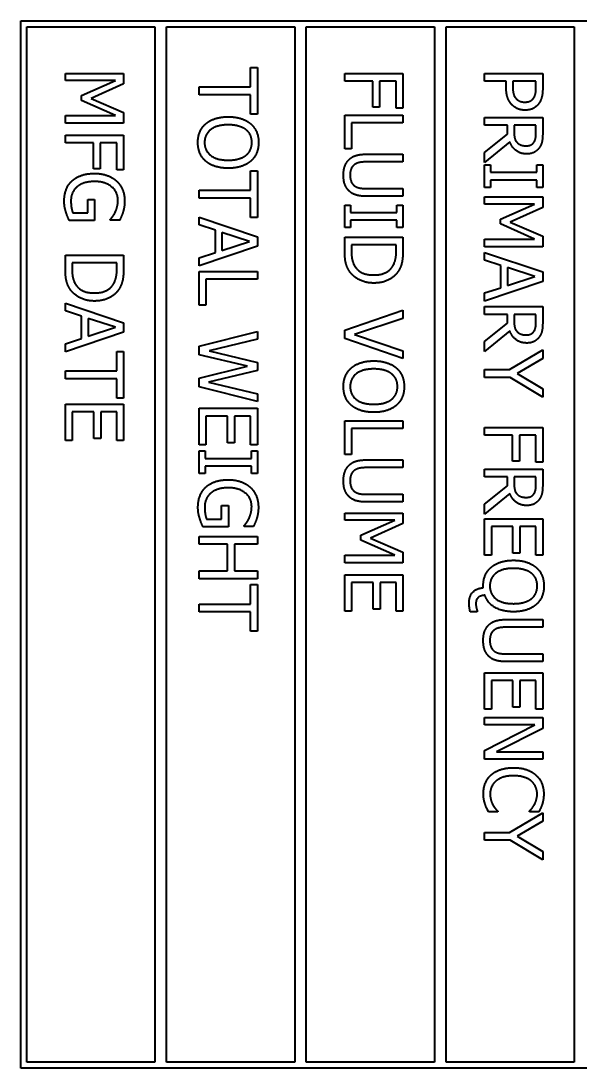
# Model space of a CAD drawing. Header units: millimetres. Extents: x 0 to 1682, y 0 to 1188.
# Drawn here: x 621.12 to 645.12, y 698.27 to 743.27 of the extents above; entities that cross this region are included whole.
import ezdxf

# ---------------------------------------------------------------- set-up
doc = ezdxf.new("R2010")
doc.units = ezdxf.units.MM
doc.header["$LTSCALE"] = 2
doc.layers.add('가시적인 것(ISO)', color=3, linetype='Continuous', lineweight=40)

msp = doc.modelspace()

# ---------------------------------------------------------------- linework, layer by layer
at = {"layer": '가시적인 것(ISO)'}
for p, q in [((621.1219, 743.2729), (669.1219, 743.2729)), ((621.1219, 698.2729), (621.1219, 743.2729)), ((621.3719, 698.5229), (621.3719, 743.0229)), ((621.3719, 743.0229), (626.8719, 743.0229)), ((626.8719, 743.0229), (626.8719, 698.5229)), ((627.3719, 698.5229), (627.3719, 743.0229)), ((627.3719, 743.0229), (632.8719, 743.0229)), ((632.8719, 743.0229), (632.8719, 698.5229)), ((633.3719, 698.5229), (633.3719, 743.0229)), ((633.3719, 743.0229), (638.8719, 743.0229)), ((638.8719, 743.0229), (638.8719, 698.5229)), ((639.3719, 698.5229), (639.3719, 743.0229)), ((639.3719, 743.0229), (644.8719, 743.0229)), ((644.8719, 743.0229), (644.8719, 698.5229)), ((630.9734, 740.4362), (630.9734, 741.2749)), ((630.9734, 741.2749), (631.2692, 741.2749)), ((631.2692, 741.2749), (631.2692, 739.2652)), ((623.0273, 741.0196), (625.5273, 741.0196)), ((623.0273, 740.7097), (623.0273, 741.0196)), ((625.1808, 740.7097), (623.0273, 740.7097)), ((623.7161, 740.0634), (625.1808, 740.7097)), ((625.5273, 741.0196), (625.5273, 740.5658)), ((635.0192, 740.6874), (635.0192, 741.0196)), ((635.0192, 741.0196), (637.5192, 741.0196)), ((637.5192, 741.0196), (637.5192, 739.5245)), ((641.0192, 741.0196), (643.5192, 741.0196)), ((641.0192, 740.6874), (641.0192, 741.0196)), ((643.5192, 741.0196), (643.5192, 740.3916)), ((625.5273, 740.5658), (624.1355, 739.9418)), ((628.7692, 740.1039), (628.7692, 740.4362)), ((628.7692, 740.4362), (630.9734, 740.4362)), ((636.2226, 740.6874), (635.0192, 740.6874)), ((636.2226, 739.5731), (636.2226, 740.6874)), ((637.2234, 740.6874), (636.5184, 740.6874)), ((636.5184, 740.6874), (636.5184, 739.5731)), ((637.2234, 739.5245), (637.2234, 740.6874)), ((641.9511, 740.6874), (641.0192, 740.6874)), ((641.9511, 740.4058), (641.9511, 740.6874)), ((642.2347, 740.6874), (642.2347, 740.4605)), ((643.2315, 740.6874), (642.2347, 740.6874)), ((643.2315, 740.4119), (643.2315, 740.6874)), ((623.7161, 739.8608), (623.7161, 740.0634)), ((625.1808, 739.2085), (623.7161, 739.8608)), ((624.1355, 739.9418), (625.5273, 739.3381)), ((630.9734, 740.1039), (628.7692, 740.1039)), ((630.9734, 739.2652), (630.9734, 740.1039)), ((636.5184, 739.5731), (636.2226, 739.5731)), ((637.5192, 739.5245), (637.2234, 739.5245)), ((623.0273, 738.8762), (623.0273, 739.2085)), ((623.0273, 739.2085), (625.1808, 739.2085)), ((625.5273, 739.3381), (625.5273, 738.8762)), ((631.2692, 739.2652), (630.9734, 739.2652)), ((635.0192, 737.7781), (635.0192, 739.2267)), ((635.0192, 739.2267), (637.5192, 739.2267)), ((637.5192, 739.2267), (637.5192, 738.8944)), ((641.0192, 738.7911), (641.0192, 739.1234)), ((641.0192, 739.1234), (643.5192, 739.1234)), ((643.5192, 739.1234), (643.5192, 738.4791)), ((625.5273, 738.8762), (623.0273, 738.8762)), ((637.5192, 738.8944), (635.315, 738.8944)), ((635.315, 738.8944), (635.315, 737.7781)), ((642.0139, 738.7911), (641.0192, 738.7911)), ((642.0139, 738.4102), (642.0139, 738.7911)), ((642.2915, 738.7911), (642.2915, 738.4994)), ((643.2315, 738.7911), (642.2915, 738.7911)), ((643.2315, 738.4609), (643.2315, 738.7911)), ((623.0273, 738.3697), (625.5273, 738.3697)), ((623.0273, 738.0375), (623.0273, 738.3697)), ((624.2307, 738.0375), (623.0273, 738.0375)), ((624.2307, 736.9232), (624.2307, 738.0375)), ((625.2315, 738.0375), (624.5265, 738.0375)), ((624.5265, 738.0375), (624.5265, 736.9232)), ((625.2315, 736.8746), (625.2315, 738.0375)), ((625.5273, 738.3697), (625.5273, 736.8746)), ((641.0192, 737.6201), (642.0139, 738.4102)), ((642.1071, 738.078), (641.0192, 737.1886)), ((635.315, 737.7781), (635.0192, 737.7781)), ((641.0192, 737.1886), (641.0192, 737.6201)), ((635.9592, 737.5472), (637.5192, 737.5472)), ((637.5192, 737.2149), (635.9592, 737.2149)), ((637.5192, 737.5472), (637.5192, 737.2149)), ((624.5265, 736.9232), (624.2307, 736.9232)), ((625.5273, 736.8746), (625.2315, 736.8746)), ((630.9734, 735.9953), (630.9734, 736.8341)), ((630.9734, 736.8341), (631.2692, 736.8341)), ((631.2692, 736.8341), (631.2692, 734.8243)), ((641.0192, 736.1189), (641.0192, 737.0873)), ((641.0192, 737.0873), (641.2744, 737.0873)), ((641.2744, 737.0873), (641.2744, 736.7692)), ((641.2744, 736.7692), (643.2639, 736.7692)), ((643.2639, 736.7692), (643.2639, 737.0873)), ((643.2639, 737.0873), (643.5192, 737.0873)), ((643.5192, 737.0873), (643.5192, 736.1189)), ((643.2639, 736.437), (641.2744, 736.437)), ((641.2744, 736.437), (641.2744, 736.1189)), ((643.2639, 736.1189), (643.2639, 736.437)), ((628.7692, 735.6631), (628.7692, 735.9953)), ((628.7692, 735.9953), (630.9734, 735.9953)), ((635.9511, 736.0703), (637.5192, 736.0703)), ((637.5192, 736.0703), (637.5192, 735.738)), ((641.2744, 736.1189), (641.0192, 736.1189)), ((643.5192, 736.1189), (643.2639, 736.1189)), ((623.9937, 735.0269), (623.9937, 735.6063)), ((623.9937, 735.6063), (624.2854, 735.6063)), ((624.2854, 735.6063), (624.2854, 734.6987)), ((630.9734, 735.6631), (628.7692, 735.6631)), ((630.9734, 734.8243), (630.9734, 735.6631)), ((635.0192, 734.3908), (635.0192, 735.3592)), ((635.0192, 735.3592), (635.2744, 735.3592)), ((635.2744, 735.3592), (635.2744, 735.0411)), ((637.5192, 735.738), (635.9592, 735.738)), ((637.2639, 735.0411), (637.2639, 735.3592)), ((637.2639, 735.3592), (637.5192, 735.3592)), ((637.5192, 735.3592), (637.5192, 734.3908)), ((641.0192, 735.3977), (641.0192, 735.7076)), ((641.0192, 735.7076), (643.5192, 735.7076)), ((643.1727, 735.3977), (641.0192, 735.3977)), ((641.708, 734.7514), (643.1727, 735.3977)), ((643.5192, 735.7076), (643.5192, 735.2538)), ((623.3474, 735.0269), (623.9937, 735.0269)), ((635.2744, 735.0411), (637.2639, 735.0411)), ((643.5192, 735.2538), (642.1274, 734.6299)), ((624.2854, 734.6987), (623.1934, 734.6987)), ((624.956, 734.7089), (624.956, 734.7372)), ((625.3571, 734.7089), (624.956, 734.7089)), ((628.7692, 734.5042), (628.7692, 734.8405)), ((628.7692, 734.8405), (631.2692, 733.9978)), ((629.4681, 734.2773), (628.7692, 734.5042)), ((631.2692, 734.8243), (630.9734, 734.8243)), ((637.2639, 734.7089), (635.2744, 734.7089)), ((635.2744, 734.7089), (635.2744, 734.3908)), ((637.2639, 734.3908), (637.2639, 734.7089)), ((641.708, 734.5488), (641.708, 734.7514)), ((643.1727, 733.8965), (641.708, 734.5488)), ((642.1274, 734.6299), (643.5192, 734.0261)), ((629.4681, 733.3231), (629.4681, 734.2773)), ((630.9288, 733.8012), (629.7518, 734.1862)), ((629.7518, 734.1862), (629.7518, 733.4143)), ((631.2692, 733.9978), (631.2692, 733.5885)), ((635.2744, 734.3908), (635.0192, 734.3908)), ((635.0192, 733.4042), (635.0192, 733.9795)), ((635.0192, 733.9795), (637.5192, 733.9795)), ((637.5192, 734.3908), (637.2639, 734.3908)), ((637.5192, 733.9795), (637.5192, 733.4102)), ((643.5192, 734.0261), (643.5192, 733.5642)), ((631.2692, 733.5885), (628.7692, 732.7457)), ((629.7518, 733.4143), (630.9288, 733.8012)), ((635.3069, 733.6473), (635.3069, 733.394)), ((637.2315, 733.6473), (635.3069, 733.6473)), ((637.2315, 733.394), (637.2315, 733.6473)), ((641.0192, 733.5642), (641.0192, 733.8965)), ((641.0192, 733.8965), (643.1727, 733.8965)), ((643.5192, 733.5642), (641.0192, 733.5642)), ((623.0273, 732.6323), (623.0273, 733.2076)), ((623.0273, 733.2076), (625.5273, 733.2076)), ((625.5273, 733.2076), (625.5273, 732.6384)), ((628.7692, 733.0962), (629.4681, 733.3231)), ((628.7692, 732.7457), (628.7692, 733.0962)), ((641.0192, 732.9909), (641.0192, 733.3272)), ((641.0192, 733.3272), (643.5192, 732.4844)), ((625.2396, 732.8754), (623.315, 732.8754)), ((623.315, 732.8754), (623.315, 732.6222)), ((625.2396, 732.6222), (625.2396, 732.8754)), ((641.7181, 732.764), (641.0192, 732.9909)), ((641.7181, 731.8098), (641.7181, 732.764)), ((642.0018, 732.6728), (642.0018, 731.9009)), ((643.1788, 732.2879), (642.0018, 732.6728)), ((628.7692, 731.0602), (628.7692, 732.5087)), ((628.7692, 732.5087), (631.2692, 732.5087)), ((631.2692, 732.1764), (629.065, 732.1764)), ((629.065, 732.1764), (629.065, 731.0602)), ((631.2692, 732.5087), (631.2692, 732.1764)), ((642.0018, 731.9009), (643.1788, 732.2879)), ((643.5192, 732.4844), (643.5192, 732.0752)), ((643.5192, 732.0752), (641.0192, 731.2324)), ((641.0192, 731.5828), (641.7181, 731.8098)), ((641.0192, 731.2324), (641.0192, 731.5828)), ((623.0273, 730.8089), (623.0273, 731.1452)), ((623.0273, 731.1452), (625.5273, 730.3025)), ((623.7262, 730.582), (623.0273, 730.8089)), ((629.065, 731.0602), (628.7692, 731.0602)), ((635.0192, 729.9803), (637.5192, 730.8414)), ((637.5192, 730.8414), (637.5192, 730.4848)), ((641.0192, 730.6631), (641.0192, 730.9953)), ((641.0192, 730.9953), (643.5192, 730.9953)), ((643.5192, 730.9953), (643.5192, 730.3511)), ((623.7262, 729.6278), (623.7262, 730.582)), ((625.1869, 730.1059), (624.0099, 730.4909)), ((624.0099, 730.4909), (624.0099, 729.719)), ((637.5192, 730.4848), (635.4426, 729.7919)), ((642.0139, 730.6631), (641.0192, 730.6631)), ((642.0139, 730.2822), (642.0139, 730.6631)), ((642.2915, 730.6631), (642.2915, 730.3713)), ((643.2315, 730.6631), (642.2915, 730.6631)), ((643.2315, 730.3328), (643.2315, 730.6631)), ((624.0099, 729.719), (625.1869, 730.1059)), ((625.5273, 730.3025), (625.5273, 729.8932)), ((628.7692, 729.2956), (631.2692, 729.9337)), ((631.2692, 729.9337), (631.2692, 729.5914)), ((635.0192, 729.6217), (635.0192, 729.9803)), ((641.0192, 729.4921), (642.0139, 730.2822)), ((642.1071, 729.9499), (641.0192, 729.0606)), ((625.5273, 729.8932), (623.0273, 729.0504)), ((623.0273, 729.4009), (623.7262, 729.6278)), ((631.2692, 729.5914), (629.1966, 729.0889)), ((637.5192, 728.7607), (635.0192, 729.6217)), ((635.4426, 729.7919), (637.5192, 729.0991)), ((641.0192, 729.0606), (641.0192, 729.4921)), ((623.0273, 729.0504), (623.0273, 729.4009)), ((625.2315, 728.2299), (625.2315, 729.0687)), ((625.2315, 729.0687), (625.5273, 729.0687)), ((625.5273, 729.0687), (625.5273, 727.0589)), ((628.7692, 728.9269), (628.7692, 729.2956)), ((629.1966, 729.0889), (631.2692, 728.5905)), ((637.5192, 729.0991), (637.5192, 728.7607)), ((642.0909, 728.2887), (643.5192, 729.1335)), ((643.5192, 729.1335), (643.5192, 728.7648)), ((630.8437, 728.4325), (628.7692, 728.9269)), ((631.2692, 728.5905), (631.2692, 728.2522)), ((643.5192, 728.7648), (642.4191, 728.1205)), ((623.0273, 727.8977), (623.0273, 728.2299)), ((623.0273, 728.2299), (625.2315, 728.2299)), ((628.7692, 727.924), (630.8437, 728.4325)), ((631.2692, 728.2522), (629.1723, 727.7498)), ((641.0192, 727.9564), (641.0192, 728.2887)), ((641.0192, 728.2887), (642.0909, 728.2887)), ((642.4191, 728.1205), (643.5192, 727.4641)), ((625.2315, 727.8977), (623.0273, 727.8977)), ((625.2315, 727.0589), (625.2315, 727.8977)), ((628.7692, 727.5512), (628.7692, 727.924)), ((629.1723, 727.7498), (631.2692, 727.2494)), ((642.1253, 727.9564), (641.0192, 727.9564)), ((643.5192, 727.1116), (642.1253, 727.9564)), ((631.2692, 726.9232), (628.7692, 727.5512)), ((631.2692, 727.2494), (631.2692, 726.9232)), ((643.5192, 727.4641), (643.5192, 727.1116)), ((623.0273, 725.2417), (623.0273, 726.8057)), ((623.0273, 726.8057), (625.5273, 726.8057)), ((625.5273, 727.0589), (625.2315, 727.0589)), ((625.5273, 726.8057), (625.5273, 725.2417)), ((624.2509, 726.4734), (623.3231, 726.4734)), ((623.3231, 726.4734), (623.3231, 725.2417)), ((624.2509, 725.3247), (624.2509, 726.4734)), ((625.2315, 726.4734), (624.5467, 726.4734)), ((624.5467, 726.4734), (624.5467, 725.3247)), ((625.2315, 725.2417), (625.2315, 726.4734)), ((628.7692, 725.0614), (628.7692, 726.6254)), ((628.7692, 726.6254), (631.2692, 726.6254)), ((631.2692, 726.6254), (631.2692, 725.0614)), ((629.9928, 726.2931), (629.065, 726.2931)), ((629.065, 726.2931), (629.065, 725.0614)), ((629.9928, 725.1444), (629.9928, 726.2931)), ((630.9734, 726.2931), (630.2886, 726.2931)), ((630.2886, 726.2931), (630.2886, 725.1444)), ((630.9734, 725.0614), (630.9734, 726.2931)), ((635.0192, 724.64), (635.0192, 726.0885)), ((635.0192, 726.0885), (637.5192, 726.0885)), ((637.5192, 726.0885), (637.5192, 725.7563)), ((637.5192, 725.7563), (635.315, 725.7563)), ((635.315, 725.7563), (635.315, 724.64)), ((641.0192, 725.8069), (643.5192, 725.8069)), ((641.0192, 725.4747), (641.0192, 725.8069)), ((642.2226, 725.4747), (641.0192, 725.4747)), ((642.2226, 724.3604), (642.2226, 725.4747)), ((643.2234, 725.4747), (642.5184, 725.4747)), ((642.5184, 725.4747), (642.5184, 724.3604)), ((643.2234, 724.3118), (643.2234, 725.4747)), ((643.5192, 725.8069), (643.5192, 724.3118)), ((623.3231, 725.2417), (623.0273, 725.2417)), ((624.5467, 725.3247), (624.2509, 725.3247)), ((625.5273, 725.2417), (625.2315, 725.2417)), ((629.065, 725.0614), (628.7692, 725.0614)), ((630.2886, 725.1444), (629.9928, 725.1444)), ((631.2692, 725.0614), (630.9734, 725.0614)), ((628.7692, 723.8256), (628.7692, 724.794)), ((628.7692, 724.794), (629.0244, 724.794)), ((629.0244, 724.794), (629.0244, 724.4759)), ((631.0139, 724.4759), (631.0139, 724.794)), ((631.0139, 724.794), (631.2692, 724.794)), ((631.2692, 724.794), (631.2692, 723.8256)), ((635.315, 724.64), (635.0192, 724.64)), ((629.0244, 724.4759), (631.0139, 724.4759)), ((631.0139, 724.1436), (629.0244, 724.1436)), ((629.0244, 724.1436), (629.0244, 723.8256)), ((631.0139, 723.8256), (631.0139, 724.1436)), ((635.9592, 724.409), (637.5192, 724.409)), ((637.5192, 724.0768), (635.9592, 724.0768)), ((637.5192, 724.409), (637.5192, 724.0768)), ((642.5184, 724.3604), (642.2226, 724.3604)), ((643.5192, 724.3118), (643.2234, 724.3118)), ((629.0244, 723.8256), (628.7692, 723.8256)), ((631.2692, 723.8256), (631.0139, 723.8256)), ((641.0192, 723.6817), (641.0192, 724.014)), ((641.0192, 724.014), (643.5192, 724.014)), ((642.0139, 723.6817), (641.0192, 723.6817)), ((642.0139, 723.3008), (642.0139, 723.6817)), ((642.2915, 723.6817), (642.2915, 723.39)), ((643.2315, 723.6817), (642.2915, 723.6817)), ((643.2315, 723.3515), (643.2315, 723.6817)), ((643.5192, 724.014), (643.5192, 723.3697)), ((641.0192, 722.5107), (642.0139, 723.3008)), ((635.9511, 722.9321), (637.5192, 722.9321)), ((637.5192, 722.9321), (637.5192, 722.5999)), ((642.1071, 722.9686), (641.0192, 722.0792)), ((629.7355, 721.8645), (629.7355, 722.4439)), ((629.7355, 722.4439), (630.0273, 722.4439)), ((630.0273, 722.4439), (630.0273, 721.5363)), ((637.5192, 722.5999), (635.9592, 722.5999)), ((641.0192, 722.0792), (641.0192, 722.5107)), ((629.0893, 721.8645), (629.7355, 721.8645)), ((635.0192, 721.8138), (635.0192, 722.1238)), ((635.0192, 722.1238), (637.5192, 722.1238)), ((637.1727, 721.8138), (635.0192, 721.8138)), ((635.708, 721.1675), (637.1727, 721.8138)), ((637.5192, 722.1238), (637.5192, 721.67)), ((641.0192, 720.3166), (641.0192, 721.8807)), ((641.0192, 721.8807), (643.5192, 721.8807)), ((643.5192, 721.8807), (643.5192, 720.3166)), ((630.0273, 721.5363), (628.9353, 721.5363)), ((630.6979, 721.5464), (630.6979, 721.5747)), ((631.099, 721.5464), (630.6979, 721.5464)), ((637.5192, 721.67), (636.1274, 721.046)), ((642.2428, 721.5484), (641.315, 721.5484)), ((641.315, 721.5484), (641.315, 720.3166)), ((642.2428, 720.3997), (642.2428, 721.5484)), ((643.2234, 721.5484), (642.5386, 721.5484)), ((642.5386, 721.5484), (642.5386, 720.3997)), ((643.2234, 720.3166), (643.2234, 721.5484)), ((628.7692, 720.7867), (628.7692, 721.1189)), ((628.7692, 721.1189), (631.2692, 721.1189)), ((631.2692, 721.1189), (631.2692, 720.7867)), ((635.708, 720.9649), (635.708, 721.1675)), ((637.1727, 720.3126), (635.708, 720.9649)), ((636.1274, 721.046), (637.5192, 720.4422)), ((629.9928, 720.7867), (628.7692, 720.7867)), ((629.9928, 719.6359), (629.9928, 720.7867)), ((631.2692, 720.7867), (630.2886, 720.7867)), ((630.2886, 720.7867), (630.2886, 719.6359)), ((635.0192, 719.9803), (635.0192, 720.3126)), ((635.0192, 720.3126), (637.1727, 720.3126)), ((637.5192, 720.4422), (637.5192, 719.9803)), ((641.315, 720.3166), (641.0192, 720.3166)), ((642.5386, 720.3997), (642.2428, 720.3997)), ((643.5192, 720.3166), (643.2234, 720.3166)), ((628.7692, 719.3037), (628.7692, 719.6359)), ((628.7692, 719.6359), (629.9928, 719.6359)), ((630.2886, 719.6359), (631.2692, 719.6359)), ((631.2692, 719.6359), (631.2692, 719.3037)), ((637.5192, 719.9803), (635.0192, 719.9803)), ((631.2692, 719.3037), (628.7692, 719.3037)), ((635.0192, 717.9098), (635.0192, 719.4739)), ((635.0192, 719.4739), (637.5192, 719.4739)), ((636.2428, 719.1416), (635.315, 719.1416)), ((635.315, 719.1416), (635.315, 717.9098)), ((636.2428, 717.9929), (636.2428, 719.1416)), ((637.2234, 719.1416), (636.5386, 719.1416)), ((636.5386, 719.1416), (636.5386, 717.9929)), ((637.2234, 717.9098), (637.2234, 719.1416)), ((637.5192, 719.4739), (637.5192, 717.9098)), ((630.9734, 718.2137), (630.9734, 719.0525)), ((630.9734, 719.0525), (631.2692, 719.0525)), ((631.2692, 719.0525), (631.2692, 717.0427)), ((640.9665, 718.9127), (640.9665, 718.9897)), ((628.7692, 717.8815), (628.7692, 718.2137)), ((628.7692, 718.2137), (630.9734, 718.2137)), ((630.9734, 717.8815), (628.7692, 717.8815)), ((630.9734, 717.0427), (630.9734, 717.8815)), ((635.315, 717.9098), (635.0192, 717.9098)), ((636.5386, 717.9929), (636.2428, 717.9929)), ((637.5192, 717.9098), (637.2234, 717.9098)), ((640.7092, 717.8754), (640.4073, 717.8754)), ((640.7092, 717.92), (640.7092, 717.8754)), ((641.9592, 717.5492), (643.5192, 717.5492)), ((643.5192, 717.5492), (643.5192, 717.217)), ((631.2692, 717.0427), (630.9734, 717.0427)), ((643.5192, 717.217), (641.9592, 717.217)), ((641.9511, 716.0723), (643.5192, 716.0723)), ((643.5192, 716.0723), (643.5192, 715.7401)), ((643.5192, 715.7401), (641.9592, 715.7401)), ((641.0192, 713.6999), (641.0192, 715.264)), ((641.0192, 715.264), (643.5192, 715.264)), ((643.5192, 715.264), (643.5192, 713.6999)), ((642.2428, 714.9317), (641.315, 714.9317)), ((641.315, 714.9317), (641.315, 713.6999)), ((642.2428, 713.783), (642.2428, 714.9317)), ((643.2234, 714.9317), (642.5386, 714.9317)), ((642.5386, 714.9317), (642.5386, 713.783)), ((643.2234, 713.6999), (643.2234, 714.9317)), ((642.5386, 713.783), (642.2428, 713.783)), ((641.315, 713.6999), (641.0192, 713.6999)), ((641.0192, 713.0253), (641.0192, 713.3353)), ((641.0192, 713.3353), (643.5192, 713.3353)), ((643.5192, 713.6999), (643.2234, 713.6999)), ((643.5192, 713.3353), (643.5192, 712.8632)), ((641.0192, 711.9192), (643.1748, 713.0253)), ((643.1748, 713.0253), (641.0192, 713.0253)), ((643.5192, 712.8632), (641.5398, 711.8563)), ((641.0192, 711.5464), (641.0192, 711.9192)), ((643.5192, 711.5464), (641.0192, 711.5464)), ((641.5398, 711.8563), (643.5192, 711.8563)), ((643.5192, 711.8563), (643.5192, 711.5464)), ((641.5864, 709.2854), (641.1894, 709.2854)), ((641.5864, 709.3098), (641.5864, 709.2854)), ((642.0909, 708.4021), (643.5192, 709.2469)), ((642.9519, 709.2854), (642.9519, 709.3118)), ((643.3531, 709.2854), (642.9519, 709.2854)), ((643.5192, 709.2469), (643.5192, 708.8782)), ((643.5192, 708.8782), (642.4191, 708.234)), ((641.0192, 708.0699), (641.0192, 708.4021)), ((641.0192, 708.4021), (642.0909, 708.4021)), ((642.1253, 708.0699), (641.0192, 708.0699)), ((643.5192, 707.2251), (642.1253, 708.0699)), ((642.4191, 708.234), (643.5192, 707.5776)), ((643.5192, 707.5776), (643.5192, 707.2251)), ((626.8719, 698.5229), (621.3719, 698.5229)), ((632.8719, 698.5229), (627.3719, 698.5229)), ((638.8719, 698.5229), (633.3719, 698.5229)), ((644.8719, 698.5229), (639.3719, 698.5229)), ((669.1219, 698.2729), (621.1219, 698.2729))]:
    msp.add_line(p, q, dxfattribs=at)
for points in [[(642.2104, 739.6582), (642.0828, 739.7879), (641.9511, 740.1384), (641.9511, 740.4058)], [(642.2347, 740.4605), (642.2347, 740.2579), (642.2996, 740.0087), (642.3847, 739.9277)], [(643.1363, 739.9662), (643.189, 740.0452), (643.2315, 740.2559), (643.2315, 740.4119)], [(643.5192, 740.3916), (643.5192, 740.1687), (643.4462, 739.8568), (643.3632, 739.7372)], [(642.3847, 739.9277), (642.4596, 739.8527), (642.6359, 739.7858), (642.7554, 739.7858)], [(642.7554, 739.7858), (642.8851, 739.7858), (643.0755, 739.875), (643.1363, 739.9662)], [(642.7655, 739.4394), (642.6035, 739.4394), (642.3117, 739.5549), (642.2104, 739.6582)], [(643.3632, 739.7372), (643.268, 739.5974), (642.9742, 739.4394), (642.7655, 739.4394)], [(629.0569, 738.8559), (629.223, 738.9998), (629.7112, 739.1538), (630.0192, 739.1538)], [(630.0192, 739.1538), (630.3332, 739.1538), (630.8113, 738.9978), (630.9835, 738.8539)], [(628.7165, 738.0496), (628.7165, 738.3029), (628.8887, 738.7081), (629.0569, 738.8559)], [(630.0192, 738.8073), (629.5269, 738.8073), (629.0042, 738.394), (629.0042, 738.0476)], [(630.7749, 738.6027), (630.6472, 738.702), (630.2623, 738.8073), (630.0192, 738.8073)], [(631.0342, 738.0476), (631.0342, 738.2279), (630.9086, 738.4994), (630.7749, 738.6027)], [(630.9835, 738.8539), (631.1496, 738.7081), (631.3219, 738.3008), (631.3219, 738.0496)], [(642.2915, 738.4994), (642.2915, 738.3555), (642.3421, 738.1266), (642.4211, 738.0476)], [(643.1464, 738.0638), (643.193, 738.1347), (643.2315, 738.3231), (643.2315, 738.4609)], [(643.5192, 738.4791), (643.5192, 738.2644), (643.4726, 737.9747), (643.3875, 737.843)], [(629.0569, 737.2433), (628.8826, 737.3973), (628.7165, 737.8045), (628.7165, 738.0496)], [(629.0042, 738.0476), (629.0042, 737.7012), (629.5269, 737.2899), (630.0192, 737.2899)], [(630.7749, 737.4945), (630.9045, 737.5938), (631.0342, 737.8734), (631.0342, 738.0476)], [(631.3219, 738.0496), (631.3219, 737.7944), (631.1436, 737.3851), (630.9835, 737.2433)], [(642.8405, 737.5593), (642.567, 737.5593), (642.1962, 737.8389), (642.1071, 738.078)], [(642.4211, 738.0476), (642.49, 737.9747), (642.6845, 737.9058), (642.8142, 737.9058)], [(642.8142, 737.9058), (642.9236, 737.9058), (643.0917, 737.9828), (643.1464, 738.0638)], [(643.3875, 737.843), (643.3024, 737.7113), (643.037, 737.5593), (642.8405, 737.5593)], [(630.0192, 736.9435), (629.7153, 736.9435), (629.223, 737.0974), (629.0569, 737.2433)], [(630.0192, 737.2899), (630.2663, 737.2899), (630.6492, 737.3973), (630.7749, 737.4945)], [(630.9835, 737.2433), (630.8174, 737.1015), (630.3312, 736.9435), (630.0192, 736.9435)], [(634.9665, 736.6436), (634.9665, 736.8645), (635.082, 737.1927), (635.1975, 737.3081)], [(635.1975, 737.3081), (635.3271, 737.4398), (635.6918, 737.5472), (635.9592, 737.5472)], [(635.4548, 737.1076), (635.3535, 737.0407), (635.2501, 736.8098), (635.2501, 736.6436)], [(635.9592, 737.2149), (635.785, 737.2149), (635.55, 737.1704), (635.4548, 737.1076)], [(623.3048, 736.3924), (623.471, 736.5504), (623.9612, 736.7186), (624.2793, 736.7186)], [(624.2793, 736.7186), (624.5812, 736.7186), (625.0593, 736.5484), (625.2295, 736.3904)], [(622.9787, 735.5294), (622.9787, 735.7948), (623.1407, 736.2344), (623.3048, 736.3924)], [(624.2894, 736.3722), (624.0382, 736.3722), (623.6614, 736.2546), (623.5317, 736.1432)], [(625.2842, 735.5658), (625.2842, 735.9264), (624.7412, 736.3722), (624.2894, 736.3722)], [(625.2295, 736.3904), (625.3936, 736.2384), (625.5719, 735.7927), (625.5719, 735.5273)], [(635.1975, 735.9771), (635.08, 736.0966), (634.9665, 736.4127), (634.9665, 736.6436)], [(635.2501, 736.6436), (635.2501, 736.4876), (635.3535, 736.2445), (635.4548, 736.1777)], [(623.5317, 736.1432), (623.4021, 736.0358), (623.2663, 735.732), (623.2663, 735.5415)], [(635.9592, 735.738), (635.6979, 735.738), (635.3251, 735.8434), (635.1975, 735.9771)], [(635.4548, 736.1777), (635.55, 736.1149), (635.783, 736.0703), (635.9511, 736.0703)], [(623.0516, 735.0675), (623.0151, 735.191), (622.9787, 735.3896), (622.9787, 735.5294)], [(623.2663, 735.5415), (623.2663, 735.4017), (623.3069, 735.1222), (623.3474, 735.0269)], [(625.1667, 735.0533), (625.2173, 735.1546), (625.2842, 735.4159), (625.2842, 735.5658)], [(625.5719, 735.5273), (625.5719, 735.3997), (625.5354, 735.1687), (625.503, 735.0634)], [(623.1934, 734.6987), (623.165, 734.7615), (623.0779, 734.9763), (623.0516, 735.0675)], [(624.956, 734.7372), (625.0107, 734.8), (625.1099, 734.9317), (625.1667, 735.0533)], [(625.503, 735.0634), (625.4787, 734.9783), (625.3895, 734.7717), (625.3571, 734.7089)], [(635.2197, 732.5188), (635.1002, 732.7093), (635.0192, 733.1003), (635.0192, 733.4042)], [(635.3069, 733.394), (635.3069, 733.1732), (635.3778, 732.8389), (635.473, 732.7032)], [(637.0816, 732.7336), (637.1606, 732.8673), (637.2315, 733.1692), (637.2315, 733.394)], [(637.5192, 733.4102), (637.5192, 733.0577), (637.4138, 732.6566), (637.3206, 732.5148)], [(623.2278, 731.7469), (623.1083, 731.9374), (623.0273, 732.3284), (623.0273, 732.6323)], [(623.315, 732.6222), (623.315, 732.4013), (623.3859, 732.067), (623.4811, 731.9313)], [(625.0897, 731.9617), (625.1687, 732.0954), (625.2396, 732.3973), (625.2396, 732.6222)], [(625.5273, 732.6384), (625.5273, 732.2858), (625.4219, 731.8847), (625.3287, 731.7429)], [(635.473, 732.7032), (635.5905, 732.529), (635.9795, 732.3547), (636.2712, 732.3547)], [(636.2712, 732.3547), (636.5589, 732.3547), (636.9661, 732.5452), (637.0816, 732.7336)], [(636.2672, 732.0083), (635.9248, 732.0083), (635.3737, 732.2858), (635.2197, 732.5188)], [(637.3206, 732.5148), (637.1606, 732.2737), (636.6318, 732.0083), (636.2672, 732.0083)], [(624.2753, 731.2364), (623.9329, 731.2364), (623.3818, 731.514), (623.2278, 731.7469)], [(623.4811, 731.9313), (623.5986, 731.7571), (623.9876, 731.5828), (624.2793, 731.5828)], [(625.3287, 731.7429), (625.1687, 731.5018), (624.6399, 731.2364), (624.2753, 731.2364)], [(624.2793, 731.5828), (624.567, 731.5828), (624.9742, 731.7733), (625.0897, 731.9617)], [(642.2915, 730.3713), (642.2915, 730.2275), (642.3421, 729.9986), (642.4211, 729.9196)], [(643.5192, 730.3511), (643.5192, 730.1363), (643.4726, 729.8466), (643.3875, 729.7149)], [(642.8405, 729.4313), (642.567, 729.4313), (642.1962, 729.7109), (642.1071, 729.9499)], [(642.4211, 729.9196), (642.49, 729.8466), (642.6845, 729.7777), (642.8142, 729.7777)], [(642.8142, 729.7777), (642.9236, 729.7777), (643.0917, 729.8547), (643.1464, 729.9358)], [(643.1464, 729.9358), (643.193, 730.0067), (643.2315, 730.1951), (643.2315, 730.3328)], [(643.3875, 729.7149), (643.3024, 729.5833), (643.037, 729.4313), (642.8405, 729.4313)], [(635.3069, 728.3657), (635.473, 728.5095), (635.9612, 728.6635), (636.2692, 728.6635)], [(636.2692, 728.6635), (636.5832, 728.6635), (637.0613, 728.5075), (637.2335, 728.3636)], [(634.9665, 727.5593), (634.9665, 727.8126), (635.1387, 728.2178), (635.3069, 728.3657)], [(636.2692, 728.317), (635.7769, 728.317), (635.2542, 727.9038), (635.2542, 727.5573)], [(637.0249, 728.1124), (636.8972, 728.2117), (636.5123, 728.317), (636.2692, 728.317)], [(637.2842, 727.5573), (637.2842, 727.7376), (637.1586, 728.0091), (637.0249, 728.1124)], [(637.2335, 728.3636), (637.3996, 728.2178), (637.5719, 727.8106), (637.5719, 727.5593)], [(635.3069, 726.753), (635.1326, 726.907), (634.9665, 727.3142), (634.9665, 727.5593)], [(635.2542, 727.5573), (635.2542, 727.2109), (635.7769, 726.7996), (636.2692, 726.7996)], [(637.0249, 727.0042), (637.1545, 727.1035), (637.2842, 727.3831), (637.2842, 727.5573)], [(637.5719, 727.5593), (637.5719, 727.3041), (637.3936, 726.8948), (637.2335, 726.753)], [(636.2692, 726.4532), (635.9653, 726.4532), (635.473, 726.6072), (635.3069, 726.753)], [(636.2692, 726.7996), (636.5163, 726.7996), (636.8992, 726.907), (637.0249, 727.0042)], [(637.2335, 726.753), (637.0674, 726.6112), (636.5812, 726.4532), (636.2692, 726.4532)], [(634.9665, 723.5055), (634.9665, 723.7263), (635.082, 724.0545), (635.1975, 724.17)], [(635.1975, 724.17), (635.3271, 724.3016), (635.6918, 724.409), (635.9592, 724.409)], [(635.9592, 724.0768), (635.785, 724.0768), (635.55, 724.0322), (635.4548, 723.9694)], [(635.4548, 723.9694), (635.3535, 723.9025), (635.2501, 723.6716), (635.2501, 723.5055)], [(628.7206, 722.3669), (628.7206, 722.6323), (628.8826, 723.0719), (629.0467, 723.2299)], [(629.0467, 723.2299), (629.2129, 723.388), (629.7031, 723.5561), (630.0212, 723.5561)], [(630.0313, 723.2097), (629.7801, 723.2097), (629.4033, 723.0922), (629.2736, 722.9807)], [(630.0212, 723.5561), (630.3231, 723.5561), (630.8012, 723.3859), (630.9714, 723.2279)], [(631.0261, 722.4034), (631.0261, 722.764), (630.4831, 723.2097), (630.0313, 723.2097)], [(630.9714, 723.2279), (631.1355, 723.076), (631.3137, 722.6303), (631.3137, 722.3649)], [(635.1975, 722.8389), (635.08, 722.9585), (634.9665, 723.2745), (634.9665, 723.5055)], [(635.2501, 723.5055), (635.2501, 723.3495), (635.3535, 723.1063), (635.4548, 723.0395)], [(642.2915, 723.39), (642.2915, 723.2461), (642.3421, 723.0172), (642.4211, 722.9382)], [(643.1464, 722.9544), (643.193, 723.0253), (643.2315, 723.2137), (643.2315, 723.3515)], [(643.5192, 723.3697), (643.5192, 723.155), (643.4726, 722.8653), (643.3875, 722.7336)], [(629.2736, 722.9807), (629.144, 722.8734), (629.0082, 722.5695), (629.0082, 722.379)], [(635.9592, 722.5999), (635.6979, 722.5999), (635.3251, 722.7052), (635.1975, 722.8389)], [(635.4548, 723.0395), (635.55, 722.9767), (635.783, 722.9321), (635.9511, 722.9321)], [(642.8405, 722.4499), (642.567, 722.4499), (642.1962, 722.7295), (642.1071, 722.9686)], [(642.4211, 722.9382), (642.49, 722.8653), (642.6845, 722.7964), (642.8142, 722.7964)], [(642.8142, 722.7964), (642.9236, 722.7964), (643.0917, 722.8734), (643.1464, 722.9544)], [(643.3875, 722.7336), (643.3024, 722.6019), (643.037, 722.4499), (642.8405, 722.4499)], [(628.7935, 721.905), (628.757, 722.0286), (628.7206, 722.2271), (628.7206, 722.3669)], [(629.0082, 722.379), (629.0082, 722.2393), (629.0488, 721.9597), (629.0893, 721.8645)], [(630.9086, 721.8908), (630.9592, 721.9921), (631.0261, 722.2534), (631.0261, 722.4034)], [(631.3137, 722.3649), (631.3137, 722.2372), (631.2773, 722.0063), (631.2449, 721.9009)], [(628.9353, 721.5363), (628.9069, 721.5991), (628.8198, 721.8138), (628.7935, 721.905)], [(630.6979, 721.5747), (630.7526, 721.6375), (630.8518, 721.7692), (630.9086, 721.8908)], [(631.2449, 721.9009), (631.2206, 721.8158), (631.1314, 721.6092), (631.099, 721.5464)], [(641.3069, 719.796), (641.473, 719.9398), (641.9592, 720.0938), (642.2672, 720.0938)], [(642.2672, 720.0938), (642.5832, 720.0938), (643.0613, 719.9378), (643.2315, 719.794)], [(640.9665, 718.9897), (640.9665, 719.2429), (641.1387, 719.6501), (641.3069, 719.796)], [(642.2672, 719.7474), (641.7749, 719.7474), (641.2501, 719.3341), (641.2501, 718.9876)], [(643.0249, 719.5427), (642.8972, 719.642), (642.5103, 719.7474), (642.2672, 719.7474)], [(643.2315, 719.794), (643.3996, 719.6481), (643.5719, 719.2409), (643.5719, 718.9897)], [(643.2842, 718.9876), (643.2842, 719.1679), (643.1586, 719.4394), (643.0249, 719.5427)], [(640.3608, 718.2644), (640.3608, 718.546), (640.6748, 718.8965), (640.9665, 718.9127)], [(641.2501, 718.9876), (641.2501, 718.6412), (641.7749, 718.2299), (642.2672, 718.2299)], [(643.0249, 718.4346), (643.1545, 718.5338), (643.2842, 718.8134), (643.2842, 718.9876)], [(643.5719, 718.9897), (643.5719, 718.7344), (643.3936, 718.3252), (643.2315, 718.1833)], [(640.4073, 717.8754), (640.3851, 717.9666), (640.3608, 718.1651), (640.3608, 718.2644)], [(640.7518, 718.4974), (640.6991, 718.4508), (640.6505, 718.3231), (640.6505, 718.2097)], [(640.6505, 718.2097), (640.6505, 718.1428), (640.693, 717.9605), (640.7092, 717.92)], [(641.0374, 718.5926), (640.9442, 718.5845), (640.7943, 718.5358), (640.7518, 718.4974)], [(642.2672, 717.8835), (641.7809, 717.8835), (641.1488, 718.2623), (641.0374, 718.5926)], [(642.2672, 718.2299), (642.5163, 718.2299), (642.8992, 718.3373), (643.0249, 718.4346)], [(643.2315, 718.1833), (643.0674, 718.0415), (642.5791, 717.8835), (642.2672, 717.8835)], [(640.9665, 716.6457), (640.9665, 716.8665), (641.082, 717.1947), (641.1975, 717.3102)], [(641.1975, 717.3102), (641.3271, 717.4418), (641.6918, 717.5492), (641.9592, 717.5492)], [(641.4548, 717.1096), (641.3535, 717.0427), (641.2501, 716.8118), (641.2501, 716.6457)], [(641.9592, 717.217), (641.785, 717.217), (641.55, 717.1724), (641.4548, 717.1096)], [(641.1975, 715.9791), (641.08, 716.0987), (640.9665, 716.4147), (640.9665, 716.6457)], [(641.2501, 716.6457), (641.2501, 716.4897), (641.3535, 716.2465), (641.4548, 716.1797)], [(641.9592, 715.7401), (641.6979, 715.7401), (641.3251, 715.8454), (641.1975, 715.9791)], [(641.4548, 716.1797), (641.55, 716.1169), (641.783, 716.0723), (641.9511, 716.0723)], [(641.3028, 710.8677), (641.4649, 711.0176), (641.9511, 711.1817), (642.2672, 711.1817)], [(642.2672, 711.1817), (642.5812, 711.1817), (643.0471, 711.0217), (643.2193, 710.8697)], [(640.9746, 710.0634), (640.9746, 710.3065), (641.1387, 710.7178), (641.3028, 710.8677)], [(641.5115, 710.6043), (641.3879, 710.499), (641.2623, 710.2174), (641.2623, 710.0593)], [(642.2672, 710.8353), (642.0099, 710.8353), (641.6391, 710.7117), (641.5115, 710.6043)], [(643.0228, 710.6124), (642.8952, 710.7178), (642.5082, 710.8353), (642.2672, 710.8353)], [(643.2801, 710.0593), (643.2801, 710.2194), (643.1484, 710.5051), (643.0228, 710.6124)], [(643.2193, 710.8697), (643.3875, 710.7198), (643.5637, 710.3106), (643.5637, 710.0573)], [(641.0475, 709.6177), (641.0111, 709.7271), (640.9746, 709.9135), (640.9746, 710.0634)], [(641.2623, 710.0593), (641.2623, 709.9155), (641.3332, 709.6704), (641.3859, 709.5752)], [(643.1606, 709.5934), (643.2133, 709.6886), (643.2801, 709.9135), (643.2801, 710.0593)], [(643.5637, 710.0573), (643.5637, 709.9317), (643.5273, 709.7109), (643.4989, 709.6177)], [(641.1894, 709.2854), (641.1509, 709.3685), (641.08, 709.5144), (641.0475, 709.6177)], [(641.3859, 709.5752), (641.4385, 709.484), (641.5479, 709.3482), (641.5864, 709.3098)], [(642.9519, 709.3118), (642.9924, 709.3563), (643.1059, 709.4941), (643.1606, 709.5934)], [(643.4989, 709.6177), (643.4726, 709.5367), (643.3976, 709.3685), (643.3531, 709.2854)]]:
    msp.add_open_spline(points, degree=2, dxfattribs=at)

doc.saveas('drawing.dxf')
